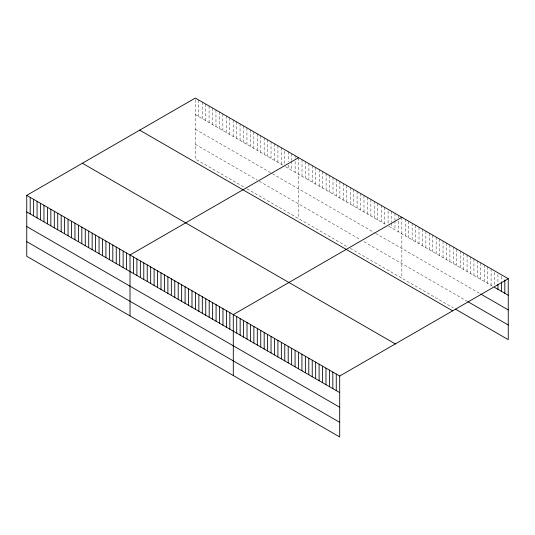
<?xml version="1.0" encoding="UTF-8"?>
<svg xmlns="http://www.w3.org/2000/svg" width="535" height="535" viewBox="0 0 535 535"><rect width="100%" height="100%" fill="white"/><g stroke="black" fill="none" stroke-linecap="round" stroke-linejoin="round"><path stroke-width="0.4" stroke-dasharray="2.67 2.01" d="M195.308 114.604L282.741 165.088M285.496 166.679L386.016 224.707M388.771 226.298L492.461 286.165M195.308 129.243L271.038 172.965M272.415 173.761L374.313 232.591M375.69 233.387L480.102 293.668M195.308 144.323L257.268 180.101M259.335 181.291L360.543 239.72M363.981 241.706L467.062 301.218M243.499 186.789L195.308 158.962L195.308 98.045M246.943 188.775L346.774 246.408M350.211 248.394L453.332 307.933M501.389 276.414L501.389 281.383M497.951 274.435L497.951 282.714M494.521 272.449L494.521 284.874M491.09 268.811L491.09 285.376M487.659 266.831L487.659 283.389M484.222 264.852L484.222 281.41M480.791 262.866L480.791 279.43M477.36 260.886L477.36 277.444M473.93 258.907L473.93 275.465M470.492 256.927L470.492 273.485M467.062 254.941L467.062 271.499M463.631 252.961L463.631 269.52M460.2 250.982L460.2 267.54M456.763 248.996L456.763 265.561M453.332 247.016L453.332 263.574M449.902 245.037L449.902 261.595M446.471 243.05L446.471 259.615M443.034 241.071L443.034 257.629M439.603 239.091L439.603 255.65M436.172 237.105L436.172 253.67M432.741 235.126L432.741 251.684M429.311 233.146L429.311 249.705M425.873 231.16L425.873 247.725M422.443 229.181L422.443 245.739M419.012 227.201L419.012 243.759M415.581 225.222L415.581 241.78M412.144 223.235L412.144 239.794M408.713 221.256L408.713 237.814M405.283 219.276L405.283 235.835M401.852 217.29L401.852 278.207M398.408 215.304L398.408 217.792M398.408 221.102L398.408 231.862M394.964 213.318L394.964 219.938M394.964 220.768L394.964 229.876M391.52 211.332L391.52 222.092M391.52 222.921L391.52 227.89M388.082 210.997L388.082 223.416M384.638 207.353L384.638 223.918M381.194 205.366L381.194 221.925M377.75 203.38L377.75 219.938M374.313 201.394L374.313 217.952M370.869 199.408L370.869 215.966M367.425 197.415L367.425 213.98M363.981 195.429L363.981 211.987M360.543 193.443L360.543 210.001M357.099 191.456L357.099 208.015M353.655 189.47L353.655 206.028M350.211 187.477L350.211 204.042M346.774 185.491L346.774 202.056M343.33 183.505L343.33 200.063M339.885 181.519L339.885 198.077M336.441 179.533L336.441 196.091M333.004 177.546L333.004 194.105M329.56 175.554L329.56 192.118M326.116 173.567L326.116 190.126M322.672 171.581L322.672 188.139M319.234 169.595L319.234 186.153M315.79 167.609L315.79 184.167M312.346 165.616L312.346 182.181M308.902 163.63L308.902 180.188M305.465 161.644L305.465 178.202M302.021 159.657L302.021 176.216M298.577 157.671L298.577 218.588M295.133 155.678L295.133 158.166M295.133 161.476L295.133 172.243M291.695 153.692L291.695 160.319M291.695 161.149L291.695 170.257M288.251 151.706L288.251 161.644M288.251 164.954L288.251 168.264M284.807 151.378L284.807 164.626M281.37 147.734L281.37 164.292M277.926 145.747L277.926 162.306M274.482 143.755L274.482 160.319M271.038 141.768L271.038 158.327M267.6 139.782L267.6 156.34M264.156 137.796L264.156 154.354M260.712 135.81L260.712 152.368M257.268 133.817L257.268 150.382M253.831 131.831L253.831 148.389M250.387 129.844L250.387 146.403M246.943 127.858L246.943 144.417M243.499 125.872L243.499 142.43M240.061 123.879L240.061 140.444M236.617 121.893L236.617 138.458M233.173 119.907L233.173 136.465M229.729 117.921L229.729 134.479M226.292 115.934L226.292 132.493M222.848 113.948L222.848 130.507M219.403 111.955L219.403 128.52M215.959 109.969L215.959 126.527M212.522 107.983L212.522 124.541M209.078 105.997L209.078 122.555M205.634 104.011L205.634 120.569M202.19 102.018L202.19 118.583M198.752 100.032L198.752 116.597"/><path stroke-width="0.8" d="M26.75 195.362L339.692 376.038L339.692 436.955L26.75 256.278L26.75 195.362L195.308 98.045L508.25 278.722L508.25 339.638L455.392 309.123M298.577 157.671L130.018 254.988L130.018 315.904M401.852 217.29L233.293 314.607L233.293 375.523M339.692 376.038L508.25 278.722M494.521 287.355L508.25 295.28M480.791 294.069L508.25 309.919M467.75 301.62L508.25 324.999M139.682 130.159L452.623 310.835M82.377 163.249L395.318 343.925M26.75 211.92L339.692 392.596M26.75 226.559L339.692 407.235M26.75 241.639L339.692 422.316M504.819 280.052L504.819 293.3M501.389 282.212L501.389 291.321M497.951 284.366L497.951 289.335M336.261 374.059L336.261 390.617M332.83 372.072L332.83 388.637M329.393 370.093L329.393 386.651M325.962 368.113L325.962 384.672M322.531 366.127L322.531 382.692M319.101 364.148L319.101 380.706M315.663 362.168L315.663 378.726M312.233 360.182L312.233 376.747M308.802 358.203L308.802 374.761M305.371 356.223L305.371 372.781M301.941 354.237L301.941 370.802M298.503 352.257L298.503 368.816M295.073 350.278L295.073 366.836M291.642 348.292L291.642 364.857M288.211 346.312L288.211 362.87M284.774 344.333L284.774 360.891M281.343 342.353L281.343 358.911M277.912 340.367L277.912 356.925M274.482 338.387L274.482 354.946M271.044 336.408L271.044 352.966M267.614 334.422L267.614 350.987M264.183 332.442L264.183 349.001M260.752 330.463L260.752 347.021M257.315 328.477L257.315 345.042M253.884 326.497L253.884 343.055M250.454 324.518L250.454 341.076M247.023 322.531L247.023 339.096M243.592 320.552L243.592 337.11M240.155 318.572L240.155 335.131M236.724 316.586L236.724 333.151M229.849 312.621L229.849 329.179M226.405 310.634L226.405 327.193M222.968 308.648L222.968 325.206M219.524 306.655L219.524 323.22M216.08 304.669L216.08 321.227M212.636 302.683L212.636 319.241M209.198 300.697L209.198 317.255M205.754 298.711L205.754 315.269M202.31 296.718L202.31 313.283M198.866 294.731L198.866 311.296M195.429 292.745L195.429 309.304M191.985 290.759L191.985 307.317M188.541 288.773L188.541 305.331M185.097 286.787L185.097 303.345M181.659 284.794L181.659 301.359M178.215 282.808L178.215 299.366M174.771 280.822L174.771 297.38M171.327 278.835L171.327 295.394M167.89 276.849L167.89 293.407M164.446 274.856L164.446 291.421M161.002 272.87L161.002 289.428M157.557 270.884L157.557 287.442M154.12 268.898L154.12 285.456M150.676 266.911L150.676 283.47M147.232 264.919L147.232 281.484M143.788 262.932L143.788 279.497M140.351 260.946L140.351 277.504M136.906 258.96L136.906 275.518M133.462 256.974L133.462 273.532M126.581 252.995L126.581 269.56M123.137 251.009L123.137 267.567M119.693 249.022L119.693 265.581M116.249 247.036L116.249 263.594M112.811 245.05L112.811 261.608M109.367 243.057L109.367 259.622M105.923 241.071L105.923 257.629M102.479 239.085L102.479 255.643M99.042 237.099L99.042 253.657M95.598 235.112L95.598 251.671M92.154 233.12L92.154 249.684M88.71 231.133L88.71 247.698M85.272 229.147L85.272 245.705M81.828 227.161L81.828 243.719M78.384 225.175L78.384 241.733M74.94 223.189L74.94 239.747M71.503 221.196L71.503 237.761M68.059 219.21L68.059 235.768M64.615 217.223L64.615 233.782M61.171 215.237L61.171 231.795M57.733 213.251L57.733 229.809M54.289 211.258L54.289 227.823M50.845 209.272L50.845 225.837M47.401 207.286L47.401 223.844M43.964 205.3L43.964 221.858M40.52 203.313L40.52 219.872M37.075 201.327L37.075 217.885M33.631 199.334L33.631 215.899M30.194 197.348L30.194 213.906"/></g></svg>
